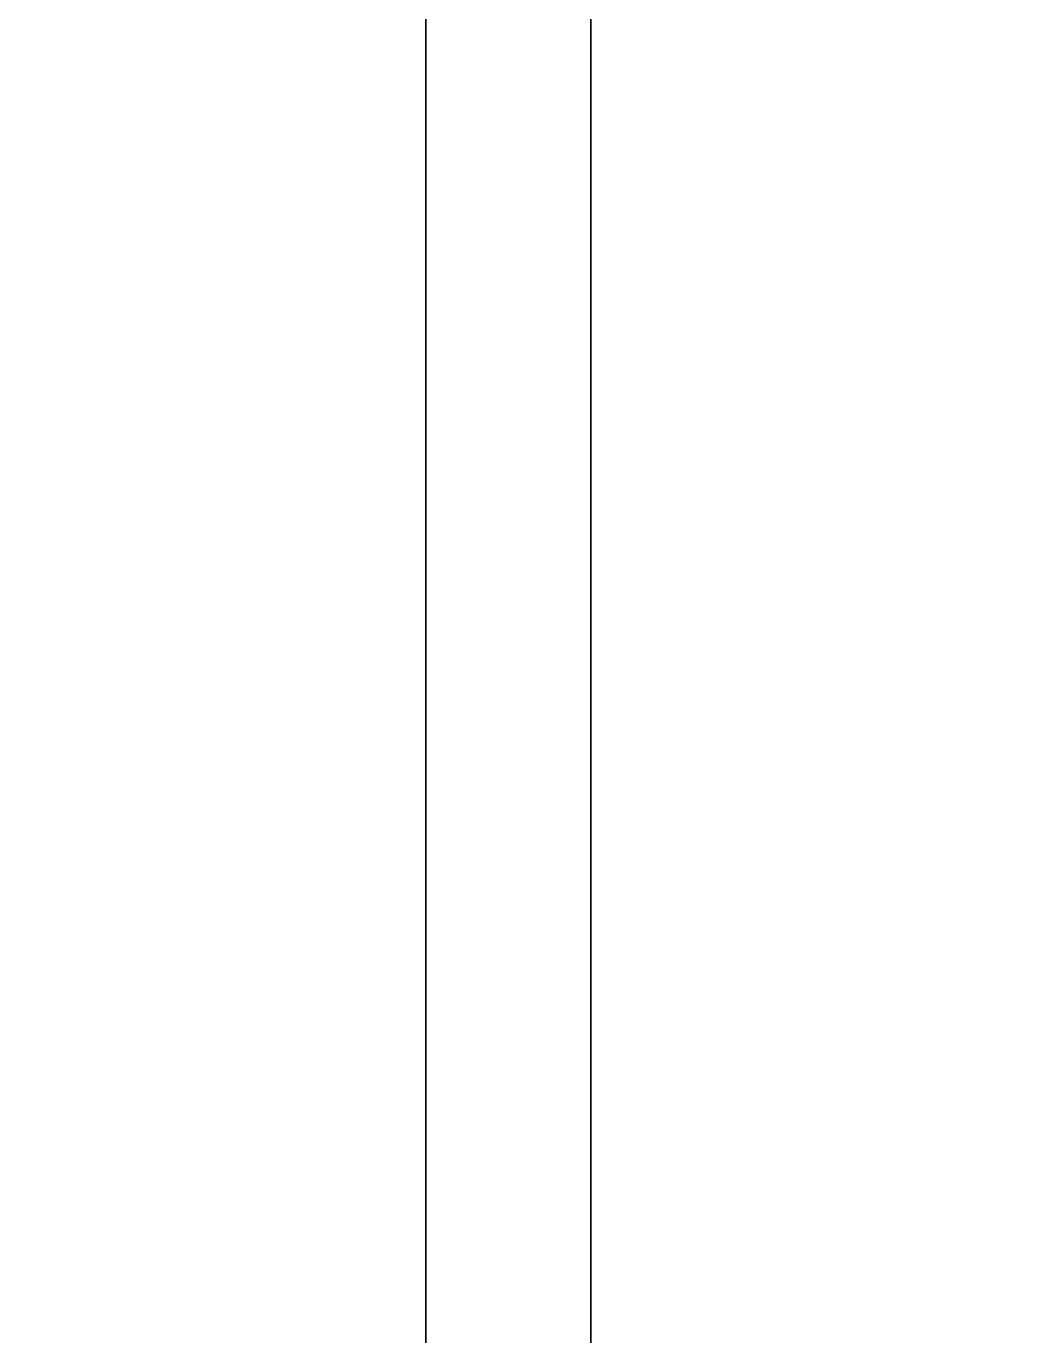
# Model space of a CAD drawing. Extents: x -7.1 to 5.5, y -11 to 12.
# Drawn here: x -6.5 to -6.029, y -1.177 to -0.556 of the extents above; entities that cross this region are included whole.
import ezdxf

# ---------------------------------------------------------------- set-up
doc = ezdxf.new("R2010")
doc.units = 0

msp = doc.modelspace()

# ---------------------------------------------------------------- linework, layer by layer
for points in [[(-7.01003, -11, 66.22621), (-6.23185, -10.49863, 66.22621), (-6.23184, 5.19863, 66.22621), (-7.01003, 5.7, 66.22621)], [(-6.23185, -10.49863, 66.67622), (4.61179, -10.49863, 66.67622), (4.61179, 5.19863, 66.67622), (-6.23184, 5.19863, 66.67621)], [(-6.23185, -10.49863, 66.22621), (-6.23185, -10.49863, 66.67622), (-6.23184, 5.19863, 66.67621), (-6.23184, 5.19863, 66.22621)], [(0.38997, 0.5, 3.49527), (-6.81003, 0.5, 3.53092), (-3.01003, -2.5, 3.49527), (-2.01003, -2.5, 3.49527)], [(-3.01003, -2.5, 3.49527), (-6.81003, 0.5, 3.53092), (-6.81003, -2.5, 3.53092)], [(-0.91003, -2.5, 6.49527), (-6.81003, -2.5, 6.49527), (-6.81003, 0.5, 6.49527), (0.38997, 0.5, 6.49527)], [(0.38997, 0.5, 7.09527), (-6.81003, 0.5, 7.13093), (-3.01003, -2.5, 7.09527), (-2.01003, -2.5, 7.09527)], [(-3.01003, -2.5, 7.09527), (-6.81003, 0.5, 7.13093), (-6.81003, -2.5, 7.13093)], [(-0.91003, -2.5, 10.09527), (-6.81003, -2.5, 10.09527), (-6.81003, 0.5, 10.09527), (0.38997, 0.5, 10.09527)], [(0.38997, 0.5, 10.69528), (-6.81003, 0.5, 10.73093), (-3.01003, -2.5, 10.69528), (-2.01003, -2.5, 10.69528)], [(-3.01003, -2.5, 10.69528), (-6.81003, 0.5, 10.73093), (-6.81003, -2.5, 10.73093)], [(-0.91003, -2.5, 13.69528), (-6.81003, -2.5, 13.69528), (-6.81003, 0.5, 13.69528), (0.38997, 0.5, 13.69528)], [(0.38997, 0.5, 14.29528), (-6.81003, 0.5, 14.33094), (-3.01003, -2.5, 14.29528), (-2.01003, -2.5, 14.29528)], [(-3.01003, -2.5, 14.29528), (-6.81003, 0.5, 14.33094), (-6.81003, -2.5, 14.33094)], [(-0.91003, -2.5, 17.29528), (-6.81003, -2.5, 17.29528), (-6.81003, 0.5, 17.29528), (0.38997, 0.5, 17.29528)], [(0.38997, 0.5, 17.89529), (-6.81003, 0.5, 17.93094), (-3.01003, -2.5, 17.89529), (-2.01003, -2.5, 17.89529)], [(-3.01003, -2.5, 17.89529), (-6.81003, 0.5, 17.93094), (-6.81003, -2.5, 17.93094)], [(-0.91003, -2.5, 20.89529), (-6.81003, -2.5, 20.89529), (-6.81003, 0.5, 20.89529), (0.38997, 0.5, 20.89529)], [(0.38997, 0.5, 21.49529), (-6.81003, 0.5, 21.53094), (-3.01003, -2.5, 21.49529), (-2.01003, -2.5, 21.49529)], [(-3.01003, -2.5, 21.49529), (-6.81003, 0.5, 21.53094), (-6.81003, -2.5, 21.53094)], [(-0.91003, -2.5, 24.49529), (-6.81003, -2.5, 24.49529), (-6.81003, 0.5, 24.49529), (0.38997, 0.5, 24.49529)], [(0.38997, 0.5, 25.09529), (-6.81003, 0.5, 25.13095), (-3.01003, -2.5, 25.09529), (-2.01003, -2.5, 25.09529)], [(-3.01003, -2.5, 25.09529), (-6.81003, 0.5, 25.13095), (-6.81003, -2.5, 25.13095)], [(-0.91003, -2.5, 28.09529), (-6.81003, -2.5, 28.09529), (-6.81003, 0.5, 28.09529), (0.38997, 0.5, 28.09529)], [(0.38997, 0.5, 28.6953), (-6.81003, 0.5, 28.73095), (-3.01003, -2.5, 28.6953), (-2.01003, -2.5, 28.6953)], [(-3.01003, -2.5, 28.6953), (-6.81003, 0.5, 28.73095), (-6.81003, -2.5, 28.73095)], [(-0.91003, -2.5, 31.6953), (-6.81003, -2.5, 31.6953), (-6.81003, 0.5, 31.6953), (0.38997, 0.5, 31.6953)], [(0.38997, 0.5, 32.2953), (-6.81003, 0.5, 32.33096), (-3.01003, -2.5, 32.2953), (-2.01003, -2.5, 32.2953)], [(-3.01003, -2.5, 32.2953), (-6.81003, 0.5, 32.33096), (-6.81003, -2.5, 32.33096)], [(-0.91003, -2.5, 35.2953), (-6.81003, -2.5, 35.2953), (-6.81003, 0.5, 35.2953), (0.38997, 0.5, 35.2953)], [(0.38997, 0.5, 35.89531), (-6.81003, 0.5, 35.93097), (-3.01003, -2.5, 35.89531), (-2.01003, -2.5, 35.89531)], [(-3.01003, -2.5, 35.89531), (-6.81003, 0.5, 35.93097), (-6.81003, -2.5, 35.93097)], [(-0.91003, -2.5, 38.89531), (-6.81003, -2.5, 38.89531), (-6.81003, 0.5, 38.89531), (0.38997, 0.5, 38.89531)], [(0.38997, 0.5, 39.49532), (-6.81003, 0.5, 39.53097), (-3.01003, -2.5, 39.49532), (-2.01003, -2.5, 39.49532)], [(-3.01003, -2.5, 39.49532), (-6.81003, 0.5, 39.53097), (-6.81003, -2.5, 39.53097)], [(-0.91003, -2.5, 42.49532), (-6.81003, -2.5, 42.49532), (-6.81003, 0.5, 42.49532), (0.38997, 0.5, 42.49532)], [(0.38997, 0.5, 43.09532), (-6.81003, 0.5, 43.13097), (-3.01003, -2.5, 43.09532), (-2.01003, -2.5, 43.09532)], [(-3.01003, -2.5, 43.09532), (-6.81003, 0.5, 43.13097), (-6.81003, -2.5, 43.13097)], [(-0.91003, -2.5, 46.09532), (-6.81003, -2.5, 46.09532), (-6.81003, 0.5, 46.09532), (0.38997, 0.5, 46.09532)], [(0.38997, 0.5, 46.69533), (-6.81003, 0.5, 46.73098), (-3.01003, -2.5, 46.69533), (-2.01003, -2.5, 46.69533)], [(-3.01003, -2.5, 46.69533), (-6.81003, 0.5, 46.73098), (-6.81003, -2.5, 46.73098)], [(-0.91003, -2.5, 49.69533), (-6.81003, -2.5, 49.69533), (-6.81003, 0.5, 49.69533), (0.38997, 0.5, 49.69533)], [(0.38997, 0.5, 50.29533), (-6.81003, 0.5, 50.33099), (-3.01003, -2.5, 50.29533), (-2.01003, -2.5, 50.29533)], [(-3.01003, -2.5, 50.29533), (-6.81003, 0.5, 50.33099), (-6.81003, -2.5, 50.33099)], [(-0.91003, -2.5, 53.29533), (-6.81003, -2.5, 53.29533), (-6.81003, 0.5, 53.29533), (0.38997, 0.5, 53.29533)], [(0.38997, 0.5, 53.89534), (-6.81003, 0.5, 53.93099), (-3.01003, -2.5, 53.89534), (-2.01003, -2.5, 53.89534)], [(-3.01003, -2.5, 53.89534), (-6.81003, 0.5, 53.93099), (-6.81003, -2.5, 53.93099)], [(-0.91003, -2.5, 56.89534), (-6.81003, -2.5, 56.89534), (-6.81003, 0.5, 56.89534), (0.38997, 0.5, 56.89534)], [(0.38997, 0.5, 57.49535), (-6.81003, 0.5, 57.531), (-3.01003, -2.5, 57.49535), (-2.01003, -2.5, 57.49535)], [(-3.01003, -2.5, 57.49535), (-6.81003, 0.5, 57.531), (-6.81003, -2.5, 57.531)], [(-0.91003, -2.5, 60.49535), (-6.81003, -2.5, 60.49535), (-6.81003, 0.5, 60.49535), (0.38997, 0.5, 60.49535)], [(0.38997, 0.5, 61.09535), (-6.81003, 0.5, 61.131), (-3.01003, -2.5, 61.09535), (-2.01003, -2.5, 61.09535)], [(-3.01003, -2.5, 61.09535), (-6.81003, 0.5, 61.131), (-6.81003, -2.5, 61.131)], [(-0.91003, -2.5, 64.09535), (-6.81003, -2.5, 64.09535), (-6.81003, 0.5, 64.09535), (0.38997, 0.5, 64.09535)], [(-6.31003, 0, 0.09526), (-6.31003, -3.17844, 0.91729), (-6.31003, -5.98822, 0.91729)], [(-6.31003, 0, 3.09526), (-6.31003, -5.98822, 2.27324), (-6.31003, -3.17844, 2.27324)], [(-6.31003, -10.3, 3.09526), (-6.31003, -7.17844, 2.27324), (-6.31003, -5.98822, 2.27324), (-6.31003, 0, 3.09526)], [(-6.31003, -10.3, 0.09526), (-6.31003, 0, 0.09526), (-6.31003, -5.98822, 0.91729), (-6.31003, -7.17844, 0.91729)], [(-6.31003, 0, 3.09526), (-6.31003, -3.17844, 2.27324), (-6.31003, -1.98822, 2.27324)], [(-6.31003, 0, 0.09526), (-6.31003, -1.98822, 0.91729), (-6.31003, -3.17844, 0.91729)], [(-6.31003, 0, 0.09526), (-6.31003, 0, 3.09526), (-6.31003, -1.98822, 2.27324), (-6.31003, -1.98822, 0.91729)], [(-6.31003, -10.3, 3.09526), (-6.31003, 0, 3.09526), (-0.51003, 0, 3.09526), (-0.51003, -10.3, 3.09526)], [(-6.31003, -10.3, 0.09526), (-0.51003, -8.8, 0.09526), (-0.51003, -6.8, 0.09526), (-6.31003, 0, 0.09526)], [(-6.31003, 0, 0.09526), (-0.51003, -6.8, 0.09526), (-0.51003, 0, 0.09526)]]:
    msp.add_3dface(points)

doc.saveas('drawing.dxf')
